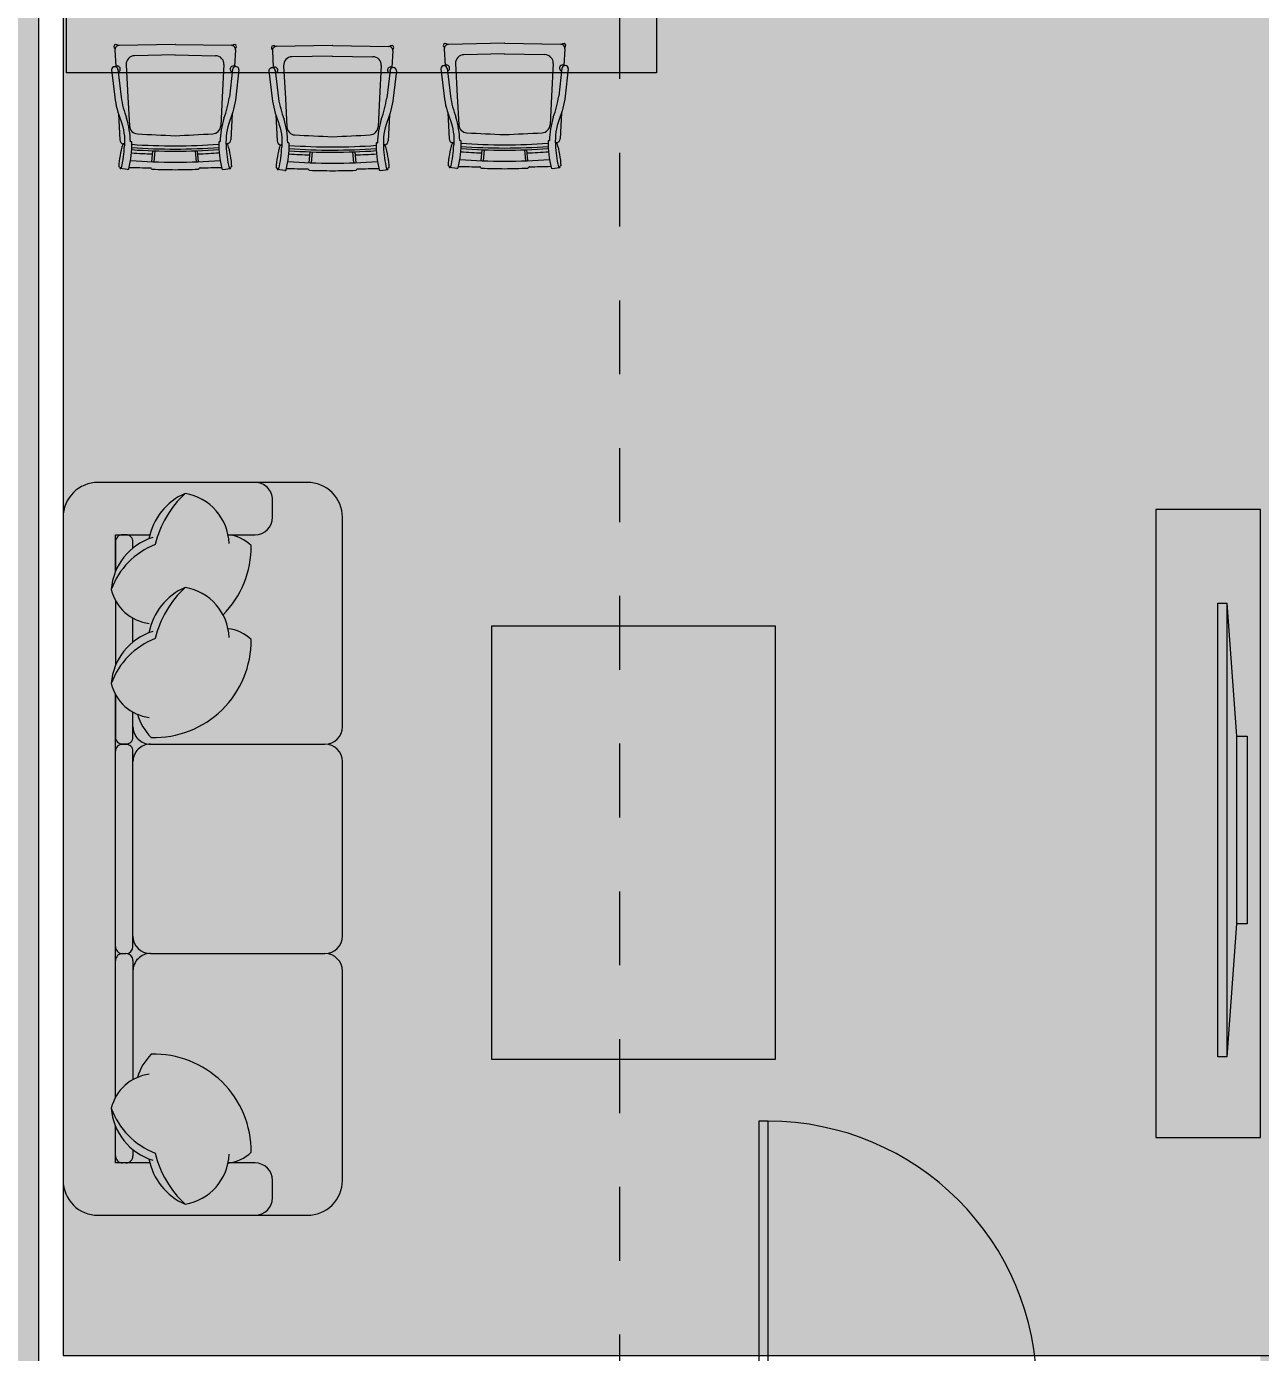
# Model space of a CAD drawing. Header units: millimetres. Extents: x 475206255 to 476720147, y 4620882299 to 4621447368.
# Drawn here: x 475260984 to 475264520, y 4620992668 to 4620996467 of the extents above; entities that cross this region are included whole.
import ezdxf

# ---------------------------------------------------------------- set-up
doc = ezdxf.new("R2010")
doc.units = ezdxf.units.MM
doc.header["$MEASUREMENT"] = 0
doc.linetypes.add('Dashed', pattern=[423.333333, 211.666667, -211.666667])
for name, color, linetype, lineweight in [('2D Drafting - General_Pen_No__250_Pen_No__7_Pen_No__250', 7, 'Continuous', 0), ('2D Drafting - General_Pen_No__250_Pen_No__7_Pen_No__7', 7, 'Continuous', 0), ('2D Drafting - General_Pen_No__7_Pen_No__7_Pen_No__7', 7, 'Continuous', 0), ('Doors_Pen_No__7_Pen_No__7_Pen_No__7', 7, 'Continuous', 0), ('G-Anno-Nplt_Pen_No__151', 151, 'Continuous', 0), ('G-Anno-Nplt_Pen_No__4', 7, 'Continuous', 0), ('New_0_Pen_No__7', 7, 'Continuous', 0), ('New_2D Drafting - General_Pen_No__2_Pen_No__250', 7, 'Continuous', 0), ('New_shenobebi_Pen_No__1', 1, 'Continuous', 0), ('zoma_Pen_No__142', 142, 'Continuous', 0)]:
    doc.layers.add(name, color=color, linetype=linetype, lineweight=lineweight)
doc.layers.add('New_--aveji_Pen_No__251', color=7, linetype='Continuous', lineweight=0, true_color=0x656565)
doc.layers.add('zoma', color=7, linetype='Continuous')
doc.styles.add('GENERATED_STYLE_2', font='arial.ttf')
doc.dimstyles.new('GENERATED_STYLE__3', dxfattribs={"dimtxt": 200, "dimasz": 64.421331, "dimexe": 0.18, "dimexo": 3, "dimgap": 0, "dimtad": 1, "dimtih": 1, "dimtoh": 1, "dimlfac": 0.001, "dimzin": 0, "dimdsep": 46, "dimtxsty": 'GENERATED_STYLE_2', "dimblk": 'ARROWHEAD_2', "dimblk1": 'ARROWHEAD_2', "dimblk2": 'ARROWHEAD_2', "dimcen": 0.09, "dimclrd": 142, "dimclre": 142, "dimclrt": 142, "dimadec": 0, "dimazin": 0, "dimtfac": 1, "dimtdec": 4, "dimtmove": 0, "dimatfit": 3, "dimfxl": 1, "dimtolj": 1, "dimtzin": 0, "dimarcsym": 0})
doc.dimstyles.new('GENERATED_STYLE__31', dxfattribs={"dimtxt": 0.18, "dimasz": 364.8, "dimexe": 0.18, "dimexo": 0.0625, "dimgap": 0, "dimtad": 0, "dimtih": 1, "dimtoh": 1, "dimdec": 4, "dimzin": 0, "dimdsep": 46, "dimcen": 0.09, "dimadec": 0, "dimazin": 0, "dimtfac": 1, "dimtdec": 4, "dimtmove": 0, "dimatfit": 3, "dimldrblk": 'ARROWHEAD_11', "dimfxl": 1, "dimtolj": 1, "dimtzin": 0, "dimarcsym": 0})
doc.dimstyles.new('GENERATED_STYLE__9', dxfattribs={"dimtxt": 200, "dimasz": 64.421331, "dimexe": 0.18, "dimexo": 3, "dimgap": 0, "dimtad": 1, "dimlfac": 0.001, "dimzin": 0, "dimdsep": 46, "dimtxsty": 'GENERATED_STYLE_2', "dimblk": 'ARROWHEAD_2', "dimblk1": 'ARROWHEAD_2', "dimblk2": 'ARROWHEAD_2', "dimcen": 0.09, "dimclrd": 142, "dimclre": 142, "dimclrt": 142, "dimadec": 0, "dimazin": 0, "dimtfac": 1, "dimtdec": 4, "dimtmove": 0, "dimatfit": 3, "dimfxl": 1, "dimtolj": 1, "dimtzin": 0, "dimarcsym": 0})

# ---------------------------------------------------------------- blocks, each defined once
blk = doc.blocks.new('*D880', base_point=(475826095.8, 4621095193.2))
at = {"layer": 'zoma_Pen_No__142', "color": 142, "linetype": 'Continuous', "lineweight": 0, "transparency": 16777216}
for p, q in [((475297636.5, 4621006290.2), (475297636.5, 4621006331.7)), ((475297678.8, 4621006265.8), (475297594.1, 4621006314.7)), ((475297700, 4621006290.2), (475297572.9, 4621006290.2)), ((475297636.5, 4620991090.2), (475297636.5, 4621006290.2)), ((475297594.1, 4620991114.7), (475297678.8, 4620991065.8)), ((475297700, 4620991090.2), (475297572.9, 4620991090.2)), ((475297636.5, 4620991048.8), (475297636.5, 4620991090.2))]:
    blk.add_line(p, q, dxfattribs=at)
at = {"layer": 'zoma_Pen_No__142', "color": 142, "lineweight": 0, "transparency": 16777216, "insert": (475297596.5, 4620998347), "char_height": 200, "attachment_point": 7, "rotation": 90, "style": 'GENERATED_STYLE_2'}
blk.add_mtext('\\A1;{\\pql;\\fArial|b0|i0|c204|p0;\\W1.000000;15.20}', dxfattribs=at)
blk = doc.blocks.new('ARROWHEAD_2')
at = {"color": 0, "linetype": 'Continuous', "lineweight": 0}
for p, q in [((-0.378, -0.655), (0.378, 0.655)), ((0, 0), (-1, 0))]:
    blk.add_line(p, q, dxfattribs=at)
blk = doc.blocks.new('*D882', base_point=(475826095.8, 4621095193.2))
at = {"layer": 'zoma_Pen_No__142', "color": 142, "linetype": 'Continuous', "lineweight": 0, "transparency": 16777216}
for p, q in [((475296804.9, 4620995714.7), (475296889.7, 4620995665.8)), ((475296910.9, 4620995690.2), (475296783.8, 4620995690.2)), ((475296847.3, 4620991490.2), (475296847.3, 4620995690.2)), ((475296804.9, 4620991514.7), (475296889.7, 4620991465.8)), ((475296910.9, 4620991490.2), (475296783.8, 4620991490.2))]:
    blk.add_line(p, q, dxfattribs=at)
at = {"layer": 'zoma_Pen_No__142', "color": 142, "lineweight": 0, "transparency": 16777216, "char_height": 200, "attachment_point": 7, "rotation": 90, "style": 'GENERATED_STYLE_2'}
for s, insert in [('\\A1;{\\pql;\\fArial|b0|i0|c204|p0;\\W1.000000;0.20}', (475296807.3, 4620995131.9)), ('\\A1;{\\pql;\\fArial|b0|i0|c204|p0;\\W1.000000;4.20}', (475296807.3, 4620993323.3))]:
    blk.add_mtext(s, dxfattribs=dict(at, insert=insert))
blk = doc.blocks.new('*D883', base_point=(475826095.8, 4621095193.2))
at = {"layer": 'zoma_Pen_No__142', "color": 142, "linetype": 'Continuous', "lineweight": 0, "transparency": 16777216}
for p, q in [((475296910.9, 4620995890.2), (475296783.8, 4620995890.2)), ((475296804.9, 4620995914.7), (475296889.7, 4620995865.8)), ((475296847.3, 4620995690.2), (475296847.3, 4620995890.2)), ((475296804.9, 4620995714.7), (475296889.7, 4620995665.8)), ((475296910.9, 4620995690.2), (475296783.8, 4620995690.2))]:
    blk.add_line(p, q, dxfattribs=at)
blk = doc.blocks.new('*D884', base_point=(475826095.8, 4621095193.2))
at = {"layer": 'zoma_Pen_No__142', "color": 142, "linetype": 'Continuous', "lineweight": 0, "transparency": 16777216}
for p, q in [((475296804.9, 4620998514.7), (475296889.7, 4620998465.8)), ((475296910.9, 4620998490.2), (475296783.8, 4620998490.2)), ((475296847.3, 4620995890.2), (475296847.3, 4620998490.2)), ((475296910.9, 4620995890.2), (475296783.8, 4620995890.2)), ((475296804.9, 4620995914.7), (475296889.7, 4620995865.8))]:
    blk.add_line(p, q, dxfattribs=at)
at = {"layer": 'zoma_Pen_No__142', "color": 142, "lineweight": 0, "transparency": 16777216, "char_height": 200, "attachment_point": 7, "rotation": 90, "style": 'GENERATED_STYLE_2'}
for s, insert in [('\\A1;{\\pql;\\fArial|b0|i0|c204|p0;\\W1.000000;0.40}', (475296807.3, 4620997931.9)), ('\\A1;{\\pql;\\fArial|b0|i0|c204|p0;\\W1.000000;2.60}', (475296807.3, 4620996923.3))]:
    blk.add_mtext(s, dxfattribs=dict(at, insert=insert))
blk = doc.blocks.new('*D1249', base_point=(475826095.8, 4621095193.2))
at = {"layer": 'zoma_Pen_No__142', "color": 142, "linetype": 'Continuous', "lineweight": 0, "transparency": 16777216}
for p, q in [((475260719.4, 4621043674.5), (475260719.4, 4621043801.6)), ((475261119.4, 4621043674.5), (475261119.4, 4621043801.6)), ((475260743.9, 4621043780.5), (475260695, 4621043695.7)), ((475261143.9, 4621043780.5), (475261095, 4621043695.7)), ((475260719.4, 4621043738.1), (475261119.4, 4621043738.1))]:
    blk.add_line(p, q, dxfattribs=at)
blk = doc.blocks.new('*D1250', base_point=(475826095.8, 4621095193.2))
at = {"layer": 'zoma_Pen_No__142', "color": 142, "linetype": 'Continuous', "lineweight": 0, "transparency": 16777216}
for p, q in [((475261119.4, 4621043674.5), (475261119.4, 4621043801.6)), ((475267619.4, 4621043674.5), (475267619.4, 4621043801.6)), ((475261143.9, 4621043780.5), (475261095, 4621043695.7)), ((475267643.9, 4621043780.5), (475267595, 4621043695.7)), ((475261119.4, 4621043738.1), (475267619.4, 4621043738.1))]:
    blk.add_line(p, q, dxfattribs=at)
at = {"layer": 'zoma_Pen_No__142', "color": 142, "lineweight": 0, "transparency": 16777216, "char_height": 200, "attachment_point": 7, "style": 'GENERATED_STYLE_2'}
for s, insert in [('\\A1;{\\pql;\\fArial|b0|i0|c204|p0;\\W1.000000;6.50}', (475264102.5, 4621043778.1)), ('\\A1;{\\pql;\\fArial|b0|i0|c204|p0;\\W1.000000;0.40}', (475267061.1, 4621043778.1))]:
    blk.add_mtext(s, dxfattribs=dict(at, insert=insert))
blk = doc.blocks.new('*D1307', base_point=(475826095.8, 4621095193.2))
at = {"layer": 'zoma_Pen_No__142', "color": 142, "linetype": 'Continuous', "lineweight": 0, "transparency": 16777216}
for p, q in [((475260743.9, 4621092730.1), (475260695, 4621092645.3)), ((475260719.4, 4621092624.1), (475260719.4, 4621092751.3)), ((475261143.9, 4621092730.1), (475261095, 4621092645.3)), ((475261119.4, 4621092624.1), (475261119.4, 4621092751.3)), ((475260719.4, 4621092687.7), (475261119.4, 4621092687.7))]:
    blk.add_line(p, q, dxfattribs=at)
blk = doc.blocks.new('*D1308', base_point=(475826095.8, 4621095193.2))
at = {"layer": 'zoma_Pen_No__142', "color": 142, "linetype": 'Continuous', "lineweight": 0, "transparency": 16777216}
for p, q in [((475261143.9, 4621092730.1), (475261095, 4621092645.3)), ((475261119.4, 4621092624.1), (475261119.4, 4621092751.3)), ((475267643.9, 4621092730.1), (475267595, 4621092645.3)), ((475267619.4, 4621092624.1), (475267619.4, 4621092751.3)), ((475261119.4, 4621092687.7), (475267619.4, 4621092687.7))]:
    blk.add_line(p, q, dxfattribs=at)
at = {"layer": 'zoma_Pen_No__142', "color": 142, "lineweight": 0, "transparency": 16777216, "char_height": 200, "attachment_point": 7, "style": 'GENERATED_STYLE_2'}
for s, insert in [('\\A1;{\\pql;\\fArial|b0|i0|c204|p0;\\W1.000000;6.50}', (475264102.5, 4621092727.7)), ('\\A1;{\\pql;\\fArial|b0|i0|c204|p0;\\W1.000000;0.40}', (475267061.1, 4621092727.7))]:
    blk.add_mtext(s, dxfattribs=dict(at, insert=insert))
blk = doc.blocks.new('*D1365', base_point=(475826095.8, 4621095193.2))
at = {"layer": 'zoma_Pen_No__142', "color": 142, "linetype": 'Continuous', "lineweight": 0, "transparency": 16777216}
for p, q in [((475260719.4, 4621141813.9), (475260719.4, 4621141941)), ((475261119.4, 4621141813.9), (475261119.4, 4621141941)), ((475260743.9, 4621141919.8), (475260695, 4621141835.1)), ((475261143.9, 4621141919.8), (475261095, 4621141835.1)), ((475260719.4, 4621141877.4), (475261119.4, 4621141877.4))]:
    blk.add_line(p, q, dxfattribs=at)
blk = doc.blocks.new('*D1366', base_point=(475826095.8, 4621095193.2))
at = {"layer": 'zoma_Pen_No__142', "color": 142, "linetype": 'Continuous', "lineweight": 0, "transparency": 16777216}
for p, q in [((475261119.4, 4621141813.9), (475261119.4, 4621141941)), ((475267619.4, 4621141813.9), (475267619.4, 4621141941)), ((475261143.9, 4621141919.8), (475261095, 4621141835.1)), ((475267643.9, 4621141919.8), (475267595, 4621141835.1)), ((475261119.4, 4621141877.4), (475267619.4, 4621141877.4))]:
    blk.add_line(p, q, dxfattribs=at)
at = {"layer": 'zoma_Pen_No__142', "color": 142, "lineweight": 0, "transparency": 16777216, "char_height": 200, "attachment_point": 7, "style": 'GENERATED_STYLE_2'}
for s, insert in [('\\A1;{\\pql;\\fArial|b0|i0|c204|p0;\\W1.000000;6.50}', (475264102.5, 4621141917.4)), ('\\A1;{\\pql;\\fArial|b0|i0|c204|p0;\\W1.000000;0.40}', (475267061.1, 4621141917.4))]:
    blk.add_mtext(s, dxfattribs=dict(at, insert=insert))
blk = doc.blocks.new('*D1424', base_point=(475826095.8, 4621095193.2))
at = {"layer": 'zoma_Pen_No__142', "color": 142, "linetype": 'Continuous', "lineweight": 0, "transparency": 16777216}
for p, q in [((475260719.4, 4621191190.5), (475260719.4, 4621191317.7)), ((475261119.4, 4621191190.5), (475261119.4, 4621191317.7)), ((475260743.9, 4621191296.5), (475260695, 4621191211.7)), ((475261143.9, 4621191296.5), (475261095, 4621191211.7)), ((475260719.4, 4621191254.1), (475261119.4, 4621191254.1))]:
    blk.add_line(p, q, dxfattribs=at)
blk = doc.blocks.new('*D1425', base_point=(475826095.8, 4621095193.2))
at = {"layer": 'zoma_Pen_No__142', "color": 142, "linetype": 'Continuous', "lineweight": 0, "transparency": 16777216}
for p, q in [((475261119.4, 4621191190.5), (475261119.4, 4621191317.7)), ((475267619.4, 4621191190.5), (475267619.4, 4621191317.7)), ((475261143.9, 4621191296.5), (475261095, 4621191211.7)), ((475267643.9, 4621191296.5), (475267595, 4621191211.7)), ((475261119.4, 4621191254.1), (475267619.4, 4621191254.1))]:
    blk.add_line(p, q, dxfattribs=at)
at = {"layer": 'zoma_Pen_No__142', "color": 142, "lineweight": 0, "transparency": 16777216, "char_height": 200, "attachment_point": 7, "style": 'GENERATED_STYLE_2'}
for s, insert in [('\\A1;{\\pql;\\fArial|b0|i0|c204|p0;\\W1.000000;6.50}', (475264102.5, 4621191294.1)), ('\\A1;{\\pql;\\fArial|b0|i0|c204|p0;\\W1.000000;0.40}', (475267061.1, 4621191294.1))]:
    blk.add_mtext(s, dxfattribs=dict(at, insert=insert))
blk = doc.blocks.new('*D1482', base_point=(475826095.8, 4621095193.2))
at = {"layer": 'zoma_Pen_No__142', "color": 142, "linetype": 'Continuous', "lineweight": 0, "transparency": 16777216}
for p, q in [((475260743.9, 4621240486.2), (475260695, 4621240401.5)), ((475260719.4, 4621240380.3), (475260719.4, 4621240507.4)), ((475261143.9, 4621240486.2), (475261095, 4621240401.5)), ((475261119.4, 4621240380.3), (475261119.4, 4621240507.4)), ((475260719.4, 4621240443.8), (475261119.4, 4621240443.8))]:
    blk.add_line(p, q, dxfattribs=at)
blk = doc.blocks.new('*D1483', base_point=(475826095.8, 4621095193.2))
at = {"layer": 'zoma_Pen_No__142', "color": 142, "linetype": 'Continuous', "lineweight": 0, "transparency": 16777216}
for p, q in [((475261143.9, 4621240486.2), (475261095, 4621240401.5)), ((475261119.4, 4621240380.3), (475261119.4, 4621240507.4)), ((475267643.9, 4621240486.2), (475267595, 4621240401.5)), ((475267619.4, 4621240380.3), (475267619.4, 4621240507.4)), ((475261119.4, 4621240443.8), (475267619.4, 4621240443.8))]:
    blk.add_line(p, q, dxfattribs=at)
at = {"layer": 'zoma_Pen_No__142', "color": 142, "lineweight": 0, "transparency": 16777216, "char_height": 200, "attachment_point": 7, "style": 'GENERATED_STYLE_2'}
for s, insert in [('\\A1;{\\pql;\\fArial|b0|i0|c204|p0;\\W1.000000;6.50}', (475264102.5, 4621240483.8)), ('\\A1;{\\pql;\\fArial|b0|i0|c204|p0;\\W1.000000;0.40}', (475267061.1, 4621240483.8))]:
    blk.add_mtext(s, dxfattribs=dict(at, insert=insert))
blk = doc.blocks.new('ARROWHEAD_11')
at = {"color": 0, "linetype": 'Continuous', "lineweight": 0}
blk.add_line((0, 0), (-1, 0), dxfattribs=at)
at = {"color": 0, "linetype": 'Continuous', "lineweight": 0, "const_width": 0.25, "flags": 128}
blk.add_lwpolyline([(-0.125, 0, 1), (0.125, 0, 1)], format="xyb", close=True, dxfattribs=at)

msp = doc.modelspace()

# ---------------------------------------------------------------- hatches: boundary and pattern name
at = {"layer": '2D Drafting - General_Pen_No__250_Pen_No__7_Pen_No__7', "linetype": 'Continuous', "lineweight": 0}
for points in [[(475261019.44, 4620991489.778), (475261019.44, 4620998489.778), (475260819.44, 4620998489.778), (475260819.44, 4620991489.778)], [(475264639.852, 4620996641.121), (475266336.728, 4620996641.121), (475266336.728, 4620996542.998), (475264639.852, 4620996542.998), (475264639.852, 4620992089.784), (475264519.852, 4620992089.784), (475264519.852, 4620996641.121)]]:
    msp.add_hatch(color=7, dxfattribs=at).paths.add_polyline_path(points)
at = {"layer": 'G-Anno-Nplt_Pen_No__151', "linetype": 'Continuous', "lineweight": 0, "true_color": 0x1f2f3f}
msp.add_hatch(color=169, dxfattribs=at).paths.add_polyline_path([(475261089.44, 4620992659.778), (475264789.859, 4620992659.778), (475264789.859, 4620991359.784), (475267549.44, 4620991359.784), (475267549.44, 4620991545.152), (475268089.44, 4620991545.152), (475268089.44, 4620991359.784), (475270249.859, 4620991359.784), (475270249.859, 4620996839.926), (475270319.859, 4620996839.926), (475270319.859, 4620998089.778), (475269879.657, 4620998089.778), (475269879.657, 4620998489.778), (475267619.44, 4620998489.778), (475267549.44, 4620998489.778), (475267549.44, 4620998605.515), (475267549.44, 4620998979.703), (475261609.628, 4620998979.703), (475261609.628, 4620998579.703), (475261189.44, 4620998579.703), (475261189.44, 4620998419.778), (475261089.44, 4620998419.778)])

# ---------------------------------------------------------------- linework, layer by layer
at = {"layer": '2D Drafting - General_Pen_No__250_Pen_No__7_Pen_No__250', "color": 7, "linetype": 'Continuous', "lineweight": 0, "flags": 128}
msp.add_lwpolyline([(475261019.44, 4620991489.778), (475261019.44, 4620998489.778), (475260819.44, 4620998489.778), (475260819.44, 4620991489.778)], close=True, dxfattribs=at)
at = {"layer": '2D Drafting - General_Pen_No__7_Pen_No__7_Pen_No__7', "color": 7, "linetype": 'Continuous', "lineweight": 0}
msp.add_arc((475263109.103, 4620992560.364), 770.311, 0.005711, 90.002531, dxfattribs=at)
at = {"layer": 'Doors_Pen_No__7_Pen_No__7_Pen_No__7', "color": 7, "linetype": 'Continuous', "lineweight": 0, "flags": 128}
msp.add_lwpolyline([(475263082.436, 4620992560.363), (475263109.103, 4620992560.364), (475263109.069, 4620993330.675), (475263082.402, 4620993330.674)], close=True, dxfattribs=at)
at = {"layer": 'G-Anno-Nplt_Pen_No__4', "color": 7, "linetype": 'Continuous', "lineweight": 0, "flags": 128}
msp.add_lwpolyline([(475261089.44, 4620992659.778), (475264789.859, 4620992659.778), (475264789.859, 4620991359.784), (475267549.44, 4620991359.784), (475267549.44, 4620991545.152), (475268089.44, 4620991545.152), (475268089.44, 4620991359.784), (475270249.859, 4620991359.784), (475270249.859, 4620996839.926), (475270319.859, 4620996839.926), (475270319.859, 4620998089.778), (475269879.657, 4620998089.778), (475269879.657, 4620998489.778), (475267619.44, 4620998489.778), (475267549.44, 4620998489.778), (475267549.44, 4620998605.515), (475267549.44, 4620998979.703), (475261609.628, 4620998979.703), (475261609.628, 4620998579.703), (475261189.44, 4620998579.703), (475261189.44, 4620998419.778), (475261089.44, 4620998419.778)], close=True, dxfattribs=at)
at = {"layer": 'New_--aveji_Pen_No__251', "color": 251, "linetype": 'Continuous', "lineweight": 0, "true_color": 0x656565}
for points in [[(475264219.852, 4620995083.843), (475264219.852, 4620993283.843), (475264519.852, 4620993283.843), (475264519.852, 4620995083.843)], [(475264451.251, 4620993896.446), (475264423.161, 4620993515.17), (475264397.329, 4620993515.17), (475264397.329, 4620994815.17), (475264423.161, 4620994815.17), (475264451.251, 4620994433.895)]]:
    msp.add_lwpolyline(points, close=True, dxfattribs=at)
for points in [[(475264423.161, 4620994815.17), (475264423.161, 4620993515.17)], [(475264451.251, 4620994433.895), (475264481.251, 4620994433.895), (475264481.251, 4620993896.446), (475264451.251, 4620993896.446)]]:
    msp.add_lwpolyline(points, dxfattribs=at)
at = {"layer": 'New_0_Pen_No__7', "color": 7, "linetype": 'Continuous', "lineweight": 0}
for p, q in [((475261410.013, 4620996416.183), (475261249.833, 4620996413.281)), ((475261411.082, 4620996416.184), (475261571.265, 4620996413.461)), ((475261860.89, 4620996413.199), (475261700.71, 4620996410.296)), ((475261861.959, 4620996413.2), (475262022.143, 4620996410.476)), ((475262353.571, 4620996419.167), (475262193.391, 4620996416.265)), ((475262354.64, 4620996419.168), (475262514.823, 4620996416.445)), ((475261237.896, 4620996400.462), (475261240.429, 4620996352.847)), ((475261410.671, 4620996385.755), (475261294.078, 4620996383.642)), ((475261409.603, 4620996385.754), (475261526.198, 4620996383.772)), ((475261583.216, 4620996400.655), (475261580.737, 4620996353.038)), ((475261688.774, 4620996397.477), (475261691.307, 4620996349.863)), ((475261861.549, 4620996382.77), (475261744.956, 4620996380.658)), ((475261860.48, 4620996382.77), (475261977.075, 4620996380.788)), ((475262034.093, 4620996397.671), (475262031.614, 4620996350.053)), ((475262181.454, 4620996403.446), (475262183.987, 4620996355.831)), ((475262354.229, 4620996388.739), (475262237.636, 4620996386.626)), ((475262353.16, 4620996388.738), (475262469.756, 4620996386.756)), ((475262526.774, 4620996403.64), (475262524.294, 4620996356.022)), ((475261246.113, 4620996345.161), (475261255.518, 4620996264.527)), ((475261251.36, 4620996339.368), (475261250.259, 4620996338.449)), ((475261270.206, 4620996358.004), (475261275.177, 4620996264.538)), ((475261550.099, 4620996358.161), (475261545.232, 4620996264.69)), ((475261575.061, 4620996345.345), (475261565.747, 4620996264.701)), ((475261569.821, 4620996339.546), (475261570.923, 4620996338.629)), ((475261696.991, 4620996342.176), (475261706.395, 4620996261.543)), ((475261721.083, 4620996355.02), (475261726.055, 4620996261.554)), ((475262000.977, 4620996355.177), (475261996.11, 4620996261.705)), ((475262025.938, 4620996342.361), (475262016.624, 4620996261.717)), ((475262189.671, 4620996348.145), (475262199.076, 4620996267.512)), ((475262194.917, 4620996342.352), (475262193.817, 4620996341.433)), ((475262213.763, 4620996360.988), (475262218.735, 4620996267.523)), ((475262493.657, 4620996361.145), (475262488.79, 4620996267.674)), ((475262518.619, 4620996348.329), (475262509.304, 4620996267.686)), ((475262513.379, 4620996342.53), (475262514.48, 4620996341.613)), ((475261702.237, 4620996336.383), (475261701.137, 4620996335.465)), ((475262020.699, 4620996336.562), (475262021.8, 4620996335.644)), ((475261275.177, 4620996264.538), (475261279.526, 4620996182.785)), ((475261545.232, 4620996264.69), (475261540.975, 4620996182.932)), ((475261726.055, 4620996261.554), (475261730.403, 4620996179.801)), ((475261996.11, 4620996261.705), (475261991.853, 4620996179.947)), ((475262218.735, 4620996267.523), (475262223.084, 4620996185.77)), ((475262488.79, 4620996267.674), (475262484.533, 4620996185.916)), ((475261247.645, 4620996217.188), (475261251.61, 4620996142.651)), ((475261573.672, 4620996217.371), (475261569.791, 4620996142.829)), ((475261698.523, 4620996214.204), (475261702.488, 4620996139.667)), ((475262024.55, 4620996214.386), (475262020.669, 4620996139.845)), ((475262191.203, 4620996220.172), (475262195.168, 4620996145.635)), ((475262517.23, 4620996220.355), (475262513.349, 4620996145.814)), ((475261284.249, 4620996137.312), (475261282.216, 4620996137.323)), ((475261343.778, 4620996080.003), (475261346.614, 4620996111.292)), ((475261349.862, 4620996079.702), (475261352.707, 4620996111.083)), ((475261471.61, 4620996079.77), (475261468.73, 4620996111.148)), ((475261477.694, 4620996080.078), (475261474.823, 4620996111.364)), ((475261537.158, 4620996137.453), (475261539.191, 4620996137.467)), ((475261735.127, 4620996134.327), (475261733.094, 4620996134.339)), ((475261988.035, 4620996134.469), (475261990.068, 4620996134.483)), ((475262227.807, 4620996140.296), (475262225.774, 4620996140.308)), ((475262287.335, 4620996082.987), (475262290.171, 4620996114.276)), ((475262293.42, 4620996082.686), (475262296.265, 4620996114.068)), ((475262415.167, 4620996082.755), (475262412.288, 4620996114.133)), ((475262421.252, 4620996083.062), (475262418.38, 4620996114.348)), ((475262480.715, 4620996140.437), (475262482.749, 4620996140.452)), ((475261794.655, 4620996077.018), (475261797.491, 4620996108.308)), ((475261800.74, 4620996076.718), (475261803.584, 4620996108.099)), ((475261922.487, 4620996076.786), (475261919.607, 4620996108.164)), ((475261928.571, 4620996077.093), (475261925.7, 4620996108.38)), ((475261248.727, 4620996065.387), (475261252.405, 4620996064.456)), ((475261252.331, 4620996064.165), (475261252.405, 4620996064.456)), ((475261274.17, 4620996057.726), (475261253.01, 4620996060.213)), ((475261342.899, 4620996059.468), (475261341.634, 4620996061.092)), ((475261478.595, 4620996059.544), (475261479.859, 4620996061.17)), ((475261547.326, 4620996057.879), (475261568.484, 4620996060.39)), ((475261572.76, 4620996065.568), (475261569.084, 4620996064.633)), ((475261569.158, 4620996064.342), (475261569.084, 4620996064.633)), ((475261699.605, 4620996062.403), (475261703.282, 4620996061.472)), ((475261703.209, 4620996061.18), (475261703.282, 4620996061.472)), ((475261725.048, 4620996054.741), (475261703.887, 4620996057.229)), ((475261793.777, 4620996056.484), (475261792.511, 4620996058.108)), ((475261929.473, 4620996056.56), (475261930.736, 4620996058.185)), ((475261998.203, 4620996054.894), (475262019.362, 4620996057.406)), ((475262023.638, 4620996062.584), (475262019.961, 4620996061.649)), ((475262020.035, 4620996061.358), (475262019.961, 4620996061.649)), ((475262192.285, 4620996068.371), (475262195.963, 4620996067.44)), ((475262195.889, 4620996067.149), (475262195.963, 4620996067.44)), ((475262217.728, 4620996060.71), (475262196.567, 4620996063.198)), ((475262286.457, 4620996062.452), (475262285.191, 4620996064.077)), ((475262422.153, 4620996062.529), (475262423.417, 4620996064.154)), ((475262490.884, 4620996060.863), (475262512.042, 4620996063.374)), ((475262516.318, 4620996068.553), (475262512.642, 4620996067.618)), ((475262512.716, 4620996067.327), (475262512.642, 4620996067.618)), ((475261789.441, 4620995161.061), (475261189.441, 4620995161.061)), ((475261689.441, 4620995061.061), (475261689.441, 4620995111.061)), ((475261089.441, 4620995061.061), (475261089.44, 4620993161.061)), ((475261889.441, 4620994461.061), (475261889.441, 4620995061.061)), ((475261239.441, 4620995011.061), (475261337.703, 4620995011.061)), ((475261239.441, 4620994905.875), (475261239.441, 4620995011.061)), ((475261269.441, 4620995011.061), (475261259.441, 4620995011.061)), ((475261561.973, 4620995011.061), (475261639.441, 4620995011.061)), ((475261239.441, 4620994991.061), (475261239.441, 4620994905.875)), ((475261289.441, 4620994972.905), (475261289.441, 4620994991.061)), ((475261239.441, 4620994822.693), (475261239.441, 4620994636.527)), ((475261289.441, 4620994703.557), (475261289.441, 4620994772.346)), ((475261239.44, 4620993399.429), (475261239.441, 4620994553.345)), ((475261239.441, 4620994553.345), (475261239.441, 4620994431.061)), ((475261289.441, 4620994431.061), (475261289.441, 4620994502.998)), ((475261269.441, 4620994411.061), (475261259.441, 4620994411.061)), ((475261259.441, 4620994411.061), (475261269.441, 4620994411.061)), ((475261339.441, 4620994411.061), (475261839.441, 4620994411.061)), ((475261289.441, 4620993831.061), (475261289.441, 4620994391.061)), ((475261889.441, 4620993861.061), (475261889.441, 4620994361.061)), ((475261259.441, 4620993811.061), (475261269.441, 4620993811.061)), ((475261259.441, 4620993811.061), (475261269.441, 4620993811.061)), ((475261339.441, 4620993811.061), (475261839.441, 4620993811.061)), ((475261289.441, 4620993791.061), (475261289.44, 4620993449.776)), ((475261889.44, 4620993161.061), (475261889.441, 4620993761.061)), ((475261239.44, 4620993211.061), (475261239.44, 4620993316.247)), ((475261239.44, 4620993231.061), (475261239.44, 4620993316.247)), ((475261289.44, 4620993249.217), (475261289.44, 4620993231.061)), ((475261337.702, 4620993211.061), (475261239.44, 4620993211.061)), ((475261269.44, 4620993211.061), (475261259.44, 4620993211.061)), ((475261639.44, 4620993211.061), (475261561.972, 4620993211.061)), ((475261689.44, 4620993111.061), (475261689.44, 4620993161.061)), ((475261189.44, 4620993061.061), (475261789.44, 4620993061.061))]:
    msp.add_line(p, q, dxfattribs=at)
for points in [[(475261099.434, 4620997179.702), (475262789.671, 4620997179.702), (475262789.671, 4620996334.242), (475261099.434, 4620996334.242)], [(475263130.836, 4620994748.987), (475262317.089, 4620994748.987), (475262317.089, 4620993508.283), (475263130.836, 4620993508.282)]]:
    msp.add_lwpolyline(points, close=True, dxfattribs=at)
for points in [[(475261227.975, 4620996343.045), (475261237.134, 4620996264.517)], [(475261593.202, 4620996343.25), (475261584.131, 4620996264.712)], [(475261678.852, 4620996340.061), (475261688.011, 4620996261.533)], [(475262044.079, 4620996340.266), (475262035.008, 4620996261.727)], [(475262171.533, 4620996346.03), (475262180.692, 4620996267.501)], [(475262536.759, 4620996346.234), (475262527.688, 4620996267.696)]]:
    msp.add_lwpolyline(points, dxfattribs=at)
for points in [[(475261236.577, 4620996352.223), (475261238.899, 4620996352.557, 0.08130171), (475261244.24, 4620996354.237)], [(475261584.59, 4620996352.418), (475261582.268, 4620996352.749, -0.08130171), (475261576.924, 4620996354.424)], [(475261687.454, 4620996349.239), (475261689.776, 4620996349.572, 0.08130171), (475261695.118, 4620996351.253)], [(475262035.467, 4620996349.434), (475262033.145, 4620996349.765, -0.08130171), (475262027.801, 4620996351.439)], [(475262180.135, 4620996355.208), (475262182.456, 4620996355.541, 0.08130171), (475262187.798, 4620996357.221)], [(475262528.147, 4620996355.403), (475262525.825, 4620996355.733, -0.08130171), (475262520.482, 4620996357.408)], [(475261237.19, 4620996264.517, 0.05838097), (475261254.361, 4620996197.837, -0.11288216), (475261264.906, 4620996125.048)], [(475261584.075, 4620996264.712, -0.05838097), (475261566.978, 4620996198.012, 0.11288216), (475261556.515, 4620996125.211)], [(475261688.067, 4620996261.533, 0.05838097), (475261705.239, 4620996194.853, -0.11288216), (475261715.783, 4620996122.063)], [(475262034.953, 4620996261.727, -0.05838097), (475262017.856, 4620996195.028, 0.11288216), (475262007.393, 4620996122.227)], [(475262180.747, 4620996267.502, 0.05838097), (475262197.919, 4620996200.821, -0.11288216), (475262208.463, 4620996128.032)], [(475262527.633, 4620996267.696, -0.05838097), (475262510.536, 4620996200.996, 0.11288216), (475262500.073, 4620996128.195)]]:
    msp.add_lwpolyline(points, format="xyb", dxfattribs=at)
for centre, radius, start, end in [((475261241.144, 4620996409.405), 6.087, 32.563994, 241.519007), ((475261250.053, 4620996401.108), 12.174, 91.038113, 183.04489), ((475261410.564, 4620996385.753), 30.436, 89.02609, 91.038119), ((475261410.551, 4620996410.105), 6.087, 89.02594, 91.037969), ((475261571.058, 4620996401.288), 12.174, 357.019314, 89.026083), ((475261579.959, 4620996409.595), 6.087, 298.545192, 147.500203), ((475261861.442, 4620996382.768), 30.436, 89.02609, 91.038119), ((475261861.428, 4620996407.121), 6.087, 89.02594, 91.037969), ((475262184.701, 4620996412.389), 6.087, 32.563993, 241.519008), ((475262193.611, 4620996404.093), 12.174, 91.038115, 183.044884), ((475262354.122, 4620996388.737), 30.436, 89.02609, 91.038119), ((475262354.109, 4620996413.089), 6.087, 89.026189, 91.038219), ((475262514.616, 4620996404.273), 12.174, 357.019314, 89.026083), ((475262523.516, 4620996412.579), 6.087, 298.545183, 147.500212), ((475261294.52, 4620996359.297), 24.348, 91.038114, 183.044889), ((475261525.784, 4620996359.427), 24.348, 357.019312, 89.026085), ((475261692.021, 4620996406.42), 6.087, 32.563985, 241.519016), ((475261700.931, 4620996398.124), 12.174, 91.038116, 183.044887), ((475261745.397, 4620996356.313), 24.348, 91.038114, 183.044886), ((475261976.661, 4620996356.443), 24.348, 357.019311, 89.026083), ((475262021.936, 4620996398.304), 12.174, 357.019307, 89.026086), ((475262030.836, 4620996406.61), 6.087, 298.545183, 147.500212), ((475262238.077, 4620996362.282), 24.348, 91.038113, 183.044887), ((475262469.342, 4620996362.411), 24.348, 357.019312, 89.026085), ((475261237.167, 4620996343.05), 9.192, 0.032097, 180.032096), ((475261244.131, 4620996345.046), 9.192, 321.84914, 89.320473), ((475261248.049, 4620996336.953), 1.085, 75.83273, 160.1719), ((475261248.852, 4620996340.135), 2.196, 255.832722, 309.856944), ((475261577.043, 4620996345.232), 9.192, 90.743726, 218.21506), ((475261572.328, 4620996340.316), 2.196, 230.207237, 284.23146), ((475261573.135, 4620996337.135), 1.085, 19.892345, 104.231476), ((475261584.01, 4620996343.245), 9.192, 0.032097, 180.032103), ((475261688.044, 4620996340.066), 9.192, 0.032097, 180.032103), ((475261695.009, 4620996342.062), 9.192, 321.849144, 89.320472), ((475262027.921, 4620996342.248), 9.192, 90.743726, 218.215058), ((475262034.887, 4620996340.26), 9.192, 0.032103, 180.032097), ((475262180.725, 4620996346.035), 9.192, 0.032103, 180.032097), ((475262187.689, 4620996348.03), 9.192, 321.849142, 89.320471), ((475262191.606, 4620996339.938), 1.085, 75.832754, 160.171877), ((475262192.409, 4620996343.119), 2.196, 255.832723, 309.856943), ((475262520.601, 4620996348.217), 9.192, 90.743727, 218.215056), ((475262515.886, 4620996343.301), 2.196, 230.207258, 284.231491), ((475262516.693, 4620996340.12), 1.085, 19.892263, 104.231493), ((475262527.567, 4620996346.229), 9.192, 0.032103, 180.032097), ((475261698.926, 4620996333.969), 1.085, 75.832726, 160.171907), ((475261699.729, 4620996337.151), 2.196, 255.832743, 309.856975), ((475262023.206, 4620996337.332), 2.196, 230.207226, 284.231472), ((475262024.012, 4620996334.151), 1.085, 19.892292, 104.231463), ((475261530.341, 4620996304.459), 277.599, 188.270443, 201.123502), ((475261290.879, 4620996304.325), 277.599, 338.940697, 351.793756), ((475261981.219, 4620996301.475), 277.599, 188.270443, 201.123502), ((475261741.756, 4620996301.34), 277.599, 338.940697, 351.793756), ((475262473.899, 4620996307.443), 277.599, 188.270443, 201.123502), ((475262234.437, 4620996307.309), 277.599, 338.940697, 351.793756), ((475261018.318, 4620996129.183), 264.024, 1.766898, 16.556244), ((475261803.099, 4620996129.622), 264.024, 163.507955, 178.297301), ((475261469.195, 4620996126.198), 264.024, 1.766897, 16.556244), ((475262253.976, 4620996126.638), 264.024, 163.507955, 178.297301), ((475261961.875, 4620996132.167), 264.024, 1.766898, 16.556244), ((475262247.398, 4620996187.063), 24.348, 183.044886, 267.054483), ((475262460.218, 4620996187.182), 24.348, 273.009716, 357.019314), ((475262746.656, 4620996132.607), 264.024, 163.507955, 178.297301), ((475261303.84, 4620996184.079), 24.348, 183.04489, 267.054482), ((475262491.818, 4621019272.092), 23142.905, 267.0544824, 267.3206721), ((475260302.813, 4621019270.865), 23142.905, 272.7435263, 273.009716), ((475261516.66, 4620996184.198), 24.348, 273.009717, 357.019311), ((475261754.717, 4620996181.094), 24.348, 183.044886, 267.054483), ((475262942.695, 4621019269.107), 23142.905, 267.0544829, 267.3206726), ((475260753.691, 4621019267.881), 23142.905, 272.7435263, 273.009716), ((475261967.537, 4620996181.214), 24.348, 273.009715, 357.019312), ((475263435.375, 4621019275.076), 23142.905, 267.0544829, 267.3206726), ((475261246.371, 4621019273.85), 23142.905, 272.7435263, 273.009716), ((475261526.094, 4620996049.135), 277.843, 163.248075, 176.646647), ((475261263.767, 4620996143.298), 12.174, 183.044887, 261.895327), ((475260985.92, 4620996131.488), 279.06, 345.683799, 358.677654), ((475261262.957, 4620996128.34), 3.044, 86.959573, 163.248091), ((475262492.25, 4621019272.099), 23173.34, 266.9595631, 266.9649441), ((475261007.081, 4620996129), 279.06, 345.683799, 1.340465), ((475261284.239, 4620996135.485), 1.826, 1.340467, 89.664623), ((475261409.736, 4620997865.208), 1755.051, 265.949486, 274.114713), ((475261409.736, 4620997865.208), 1748.964, 265.943548, 274.120651), ((475261409.736, 4620997865.208), 1739.833, 265.926339, 274.13786), ((475261814.336, 4620996129.452), 279.06, 178.723733, 194.380399), ((475261537.171, 4620996135.627), 1.826, 90.39957, 178.723696), ((475260303.242, 4621019270.873), 23173.34, 273.0992397, 273.1046206), ((475261835.494, 4620996131.964), 279.06, 181.386545, 194.3804), ((475261558.46, 4620996128.505), 3.044, 16.81613, 93.104628), ((475261557.633, 4620996143.462), 12.174, 278.168872, 357.019314), ((475261295.412, 4620996049.006), 277.843, 3.417552, 16.816124), ((475261976.972, 4620996046.15), 277.843, 163.248075, 176.646647), ((475261714.645, 4620996140.314), 12.174, 183.044887, 261.895327), ((475261436.797, 4620996128.503), 279.06, 345.683799, 358.677654), ((475261713.835, 4620996125.355), 3.044, 86.959583, 163.248079), ((475262943.127, 4621019269.115), 23173.34, 266.9595631, 266.9649441), ((475261457.958, 4620996126.016), 279.06, 345.683799, 1.340465), ((475261735.116, 4620996132.501), 1.826, 1.340489, 89.664629), ((475261860.613, 4620997862.223), 1755.051, 265.949486, 274.114713), ((475261860.613, 4620997862.223), 1748.964, 265.943548, 274.120651), ((475261860.613, 4620997862.223), 1739.833, 265.926339, 274.13786), ((475262265.213, 4620996126.468), 279.06, 178.723734, 194.380399), ((475261988.048, 4620996132.643), 1.826, 90.399557, 178.72374), ((475260754.12, 4621019267.889), 23173.34, 273.0992398, 273.1046207), ((475262286.371, 4620996128.979), 279.06, 181.386545, 194.380399), ((475262009.337, 4620996125.521), 3.044, 16.816139, 93.104619), ((475262008.511, 4620996140.478), 12.174, 278.168873, 357.019314), ((475261746.289, 4620996046.021), 277.843, 3.417552, 16.816124), ((475262469.652, 4620996052.119), 277.843, 163.248075, 176.646647), ((475262207.325, 4620996146.282), 12.174, 183.044887, 261.895326), ((475261929.477, 4620996134.472), 279.06, 345.683799, 358.677654), ((475262206.515, 4620996131.324), 3.044, 86.959568, 163.248071), ((475263435.797, 4621019275.084), 23173.34, 266.9595876, 266.9649686), ((475261950.638, 4620996131.984), 279.06, 345.683799, 1.340465), ((475262227.797, 4620996138.47), 1.826, 1.340447, 89.664643), ((475262353.293, 4620997868.192), 1755.051, 265.949486, 274.114713), ((475262353.293, 4620997868.192), 1748.964, 265.943548, 274.120651), ((475262353.293, 4620997868.192), 1739.833, 265.926338, 274.13786), ((475262757.894, 4620996132.437), 279.06, 178.723734, 194.380399), ((475262480.728, 4620996138.611), 1.826, 90.399556, 178.72374), ((475261246.8, 4621019273.857), 23173.34, 273.0992397, 273.1046206), ((475262779.052, 4620996134.948), 279.06, 181.386545, 194.3804), ((475262502.018, 4620996131.49), 3.044, 16.816111, 93.104624), ((475262501.191, 4620996146.447), 12.174, 278.168875, 357.019311), ((475262238.969, 4620996051.99), 277.843, 3.417552, 16.816124), ((475261411.412, 4620997833.703), 1755.051, 265.784106, 274.172786), ((475261409.736, 4620997865.208), 1764.182, 265.949486, 267.92271), ((475261409.736, 4620997865.208), 1764.182, 272.141489, 274.114713), ((475261862.29, 4620997830.719), 1755.051, 265.784105, 274.172786), ((475261860.613, 4620997862.223), 1764.182, 265.949486, 267.922709), ((475261860.613, 4620997862.223), 1764.182, 272.141489, 274.114713), ((475262354.97, 4620997836.687), 1755.051, 265.784106, 274.172786), ((475262353.293, 4620997868.192), 1764.182, 265.949486, 267.922709), ((475262353.293, 4620997868.192), 1764.182, 272.141489, 274.114713), ((475261254.928, 4620996062.577), 3.044, 148.547416, 230.936199), ((475261253.365, 4620996063.236), 3.044, 263.295007, 345.683796), ((475261274.526, 4620996060.748), 3.044, 263.295008, 345.683796), ((475261824.308, 4621019277.714), 23220.515, 268.6528026, 268.8031658), ((475261339.233, 4620996059.222), 3.044, 37.926573, 88.803162), ((475261345.3, 4620996061.339), 3.044, 217.926578, 268.832341), ((475261818.429, 4621019273.989), 23220.515, 268.8323385, 268.9940127), ((475260977.055, 4621019273.518), 23220.515, 271.0701857, 271.2318599), ((475261476.192, 4620996061.412), 3.044, 271.231869, 322.13761), ((475261482.262, 4620996059.302), 3.044, 91.261047, 142.137613), ((475260971.172, 4621019277.236), 23220.515, 271.2610327, 271.4113959), ((475261546.967, 4620996060.901), 3.044, 194.3804, 276.769194), ((475261568.125, 4620996063.413), 3.044, 194.380406, 276.769187), ((475261566.563, 4620996062.751), 3.044, 309.127997, 31.516787), ((475261705.805, 4620996059.592), 3.044, 148.547406, 230.936206), ((475261704.242, 4620996060.252), 3.044, 263.295011, 345.683814), ((475261725.403, 4620996057.764), 3.044, 263.295007, 345.683796), ((475262275.185, 4621019274.73), 23220.515, 268.6528017, 268.8031649), ((475261790.11, 4620996056.237), 3.044, 37.926594, 88.803176), ((475261796.177, 4620996058.355), 3.044, 217.926584, 268.832336), ((475262269.306, 4621019271.005), 23220.515, 268.8323385, 268.9940127), ((475261427.932, 4621019270.534), 23220.515, 271.0701857, 271.2318599), ((475261927.07, 4620996058.428), 3.044, 271.231861, 322.137619), ((475261933.139, 4620996056.317), 3.044, 91.261026, 142.137598), ((475261422.049, 4621019274.252), 23220.515, 271.2610336, 271.4113968), ((475261997.845, 4620996057.917), 3.044, 194.380406, 276.769187), ((475262019.003, 4620996060.428), 3.044, 194.380409, 276.769184), ((475262017.441, 4620996059.767), 3.044, 309.127997, 31.516787), ((475262198.485, 4620996065.561), 3.044, 148.547414, 230.936203), ((475262196.923, 4620996066.22), 3.044, 263.295007, 345.683796), ((475262218.083, 4620996063.733), 3.044, 263.295008, 345.683795), ((475262767.865, 4621019280.698), 23220.515, 268.6528026, 268.8031658), ((475262282.791, 4620996062.206), 3.044, 37.926579, 88.803155), ((475262288.858, 4620996064.323), 3.044, 217.926584, 268.832336), ((475262761.986, 4621019276.974), 23220.515, 268.8323394, 268.9940136), ((475261920.613, 4621019276.502), 23220.515, 271.0701857, 271.2318599), ((475262419.75, 4620996064.397), 3.044, 271.231861, 322.137618), ((475262425.819, 4620996062.286), 3.044, 91.261038, 142.137621), ((475261914.729, 4621019280.22), 23220.515, 271.2610327, 271.4113959), ((475262490.525, 4620996063.885), 3.044, 194.380397, 276.769196), ((475262511.683, 4620996066.397), 3.044, 194.380396, 276.769197), ((475262510.121, 4620996065.735), 3.044, 309.127994, 31.51679), ((475261189.441, 4620995061.061), 100, 89.999983, 179.999984), ((475261639.441, 4620995111.061), 50, 359.999983, 89.999984), ((475261789.441, 4620995061.061), 100, 359.999983, 89.999984), ((475261508.993, 4620994966.76), 176.927, 113.315135, 169.361317), ((475261637.908, 4620994913.927), 293.149, 132.736755, 166.350823), ((475261414.369, 4620994980.532), 150.728, 2.067156, 80.607138), ((475261639.441, 4620995061.061), 50, 269.999984, 359.999983), ((475261259.441, 4620994991.061), 20, 89.999983, 179.999984), ((475261269.441, 4620994991.061), 20, 359.999982, 89.999985), ((475261549.549, 4620994898.668), 113.183, 46.111584, 83.709733), ((475261396.741, 4620994840.703), 170.267, 107.271346, 175.466806), ((475261434.244, 4620994777.668), 220.903, 111.568237, 159.740604), ((475261349.904, 4620994977.428), 278.124, 315.288251, 0.578916), ((475261508.993, 4620994697.412), 176.927, 113.315135, 169.361317), ((475261637.908, 4620994644.579), 293.149, 132.736755, 166.350823), ((475261414.369, 4620994711.184), 150.728, 2.067156, 80.607138), ((475261353.477, 4620994885.942), 130.403, 194.106378, 262.231962), ((475261549.549, 4620994629.32), 113.183, 46.111584, 83.709733), ((475261396.741, 4620994571.355), 170.267, 107.271346, 175.466806), ((475261434.244, 4620994508.32), 220.903, 111.568237, 159.740603), ((475261349.904, 4620994708.08), 278.124, 268.284999, 0.578916), ((475261353.477, 4620994616.594), 130.403, 194.106378, 262.231963), ((475261456.947, 4620994543.429), 161.732, 196.779263, 224.494458), ((475261339.441, 4620994461.061), 50, 179.999983, 269.999984), ((475261839.441, 4620994461.061), 50, 269.999984, 359.999984), ((475261259.441, 4620994431.061), 20, 179.999984, 269.999985), ((475261259.441, 4620994391.061), 20, 89.999983, 179.999986), ((475261269.441, 4620994431.061), 20, 269.999983, 359.999984), ((475261269.441, 4620994391.061), 20, 359.999982, 89.999984), ((475261339.441, 4620994361.061), 50, 89.999984, 179.999984), ((475261839.441, 4620994361.061), 50, 359.999984, 89.999984), ((475261259.441, 4620993831.061), 20, 179.999983, 269.999983), ((475261269.441, 4620993831.061), 20, 269.999985, 359.999984), ((475261339.441, 4620993861.061), 50, 179.999984, 269.999984), ((475261839.441, 4620993861.061), 50, 269.999984, 359.999984), ((475261259.441, 4620993791.061), 20, 89.999983, 179.999984), ((475261269.441, 4620993791.061), 20, 359.999984, 89.999985), ((475261339.441, 4620993761.061), 50, 89.999984, 179.999984), ((475261839.441, 4620993761.061), 50, 359.999984, 89.999983), ((475261456.947, 4620993409.345), 161.732, 135.505509, 163.220705), ((475261349.904, 4620993244.694), 278.124, 359.421051, 91.714968), ((475261353.477, 4620993336.179), 130.403, 97.768005, 165.893589), ((475261396.741, 4620993381.419), 170.267, 184.533161, 252.728621), ((475261434.243, 4620993444.454), 220.903, 200.259364, 248.43173), ((475261259.44, 4620993231.061), 20, 179.999984, 269.999985), ((475261269.44, 4620993231.061), 20, 269.999983, 359.999984), ((475261508.993, 4620993255.362), 176.927, 190.63865, 246.684833), ((475261637.907, 4620993308.194), 293.149, 193.649144, 227.263212), ((475261414.368, 4620993241.59), 150.728, 279.392829, 357.932811), ((475261549.549, 4620993323.454), 113.183, 276.290234, 313.888384), ((475261639.44, 4620993161.061), 50, 359.999984, 89.999984), ((475261189.44, 4620993161.061), 100, 179.999984, 269.999984), ((475261789.44, 4620993161.061), 100, 269.999983, 359.999984), ((475261639.44, 4620993111.061), 50, 269.999984, 359.999984)]:
    msp.add_arc(centre, radius, start, end, dxfattribs=at)
at = {"layer": 'New_shenobebi_Pen_No__1', "color": 1, "linetype": 'Dashed', "lineweight": 0}
msp.add_lwpolyline([(475262684.063, 4620986580.832), (475262684.063, 4621009874.053)], dxfattribs=at)

# ---------------------------------------------------------------- dimensions: what is measured, and where the dimension line sits
at = {"layer": 'zoma', "color": 142, "linetype": 'Continuous', "lineweight": 0}
for base, p1, p2, picture, middle in [((475267619.44, 4621240443.837), (475261119.44, 4620991489.778), (475267619.44, 4620991489.778), '*D1483', (475264361.436, 4621240583.837)), ((475261119.44, 4621240443.837), (475260719.44, 4620991089.778), (475261119.44, 4620991489.778), '*D1482', (475260420.019, 4621240583.837)), ((475267619.44, 4621191254.086), (475261119.44, 4620991489.778), (475267619.44, 4620991489.778), '*D1425', (475264361.436, 4621191394.086)), ((475261119.44, 4621191254.086), (475260719.44, 4620991089.778), (475261119.44, 4620991489.778), '*D1424', (475260420.019, 4621191394.086)), ((475267619.44, 4621141877.434), (475261119.44, 4620991489.778), (475267619.44, 4620991489.778), '*D1366', (475264361.436, 4621142017.434)), ((475261119.44, 4621141877.434), (475260719.44, 4620991089.778), (475261119.44, 4620991489.778), '*D1365', (475260420.019, 4621142017.434)), ((475267619.44, 4621092687.699), (475261119.44, 4620991489.778), (475267619.44, 4620991489.778), '*D1308', (475264361.436, 4621092827.699)), ((475261119.44, 4621092687.699), (475260719.44, 4620991089.778), (475261119.44, 4620991489.778), '*D1307', (475260420.019, 4621092827.699)), ((475267619.44, 4621043738.069), (475261119.44, 4620991489.778), (475267619.44, 4620991489.778), '*D1250', (475264361.436, 4621043878.069)), ((475261119.44, 4621043738.069), (475260719.44, 4620991089.778), (475261119.44, 4620991489.778), '*D1249', (475260420.019, 4621043878.069))]:
    dim = msp.add_linear_dim(base=base, p1=p1, p2=p2, dimstyle='GENERATED_STYLE__3', dxfattribs=at)
    dim.commit()
    dim.dimension.update_dxf_attribs({"geometry": picture, "text_midpoint": middle, "dimtype": 160})
for base, p1, p2, picture, middle in [((475297636.458, 4621006290.231), (475231619.434, 4620991090.231), (475231619.434, 4621006290.231), '*D880', (475297496.458, 4620998682.058)), ((475296847.329, 4620998490.231), (475231619.434, 4620995890.231), (475231619.434, 4620998490.231), '*D884', (475296707.329, 4620997182.227)), ((475296847.329, 4620995890.231), (475295519.441, 4620995690.229), (475231619.434, 4620995890.231), '*D883', (475296707.329, 4620995390.808)), ((475296847.329, 4620995690.229), (475231619.434, 4620991490.231), (475295519.441, 4620995690.229), '*D882', (475296707.329, 4620993582.226))]:
    dim = msp.add_linear_dim(base=base, p1=p1, p2=p2, angle=90, dimstyle='GENERATED_STYLE__9', dxfattribs=at)
    dim.commit()
    dim.dimension.update_dxf_attribs({"geometry": picture, "text_midpoint": middle, "dimtype": 160, "text_rotation": 90})

# ---------------------------------------------------------------- leaders
at = {"layer": 'New_2D Drafting - General_Pen_No__2_Pen_No__250', "color": 7, "linetype": 'Continuous', "lineweight": 0, "annotation_type": 0, "has_hookline": 1, "hookline_direction": 0, "text_width": 1944.787}
msp.add_leader([(475258648.274, 4620993660.448), (475258648.274, 4620986202.95), (475259648.274, 4620986153.888)], dimstyle='GENERATED_STYLE__31', dxfattribs=at)

doc.saveas('drawing.dxf')
